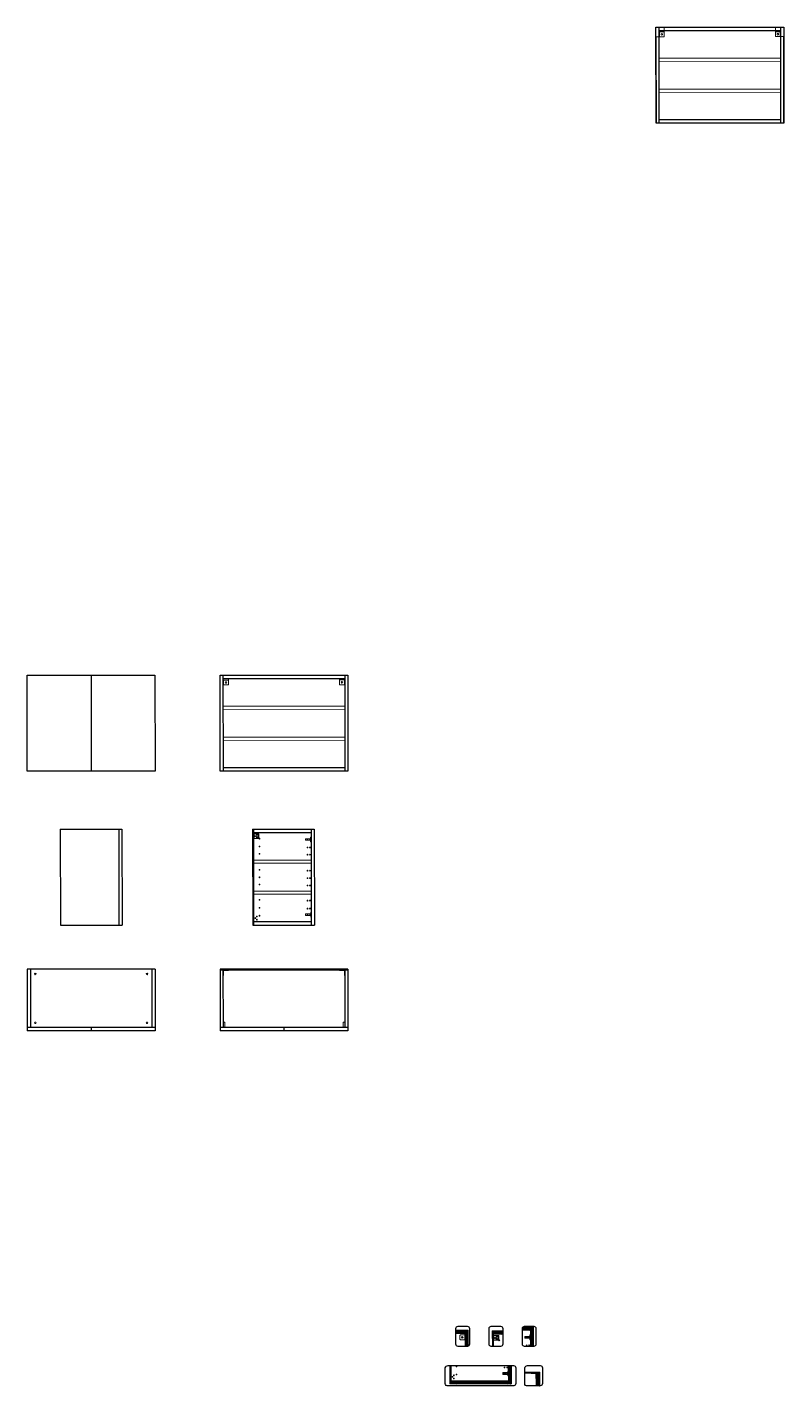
# Model space of a CAD drawing. Header units: millimetres. Extents: x 11097 to 12136, y 28294 to 29144.
# Drawn here: x 11097 to 11570, y 28294 to 29144 of the extents above; entities that cross this region are included whole.
import ezdxf

# ---------------------------------------------------------------- set-up
doc = ezdxf.new("R2010")
doc.units = ezdxf.units.MM
for name, color, linetype in [('Campitura', 11, 'Continuous'), ('Campitura dettagli', 20, 'Continuous'), ('Linee e simboli', 1, 'Continuous')]:
    doc.layers.add(name, color=color, linetype=linetype)
for name, color, linetype, lineweight in [('Giunzioni', 3, 'Continuous', 15), ('Giunzioni dettagli', 116, 'Continuous', 18), ('Mensola', 4, 'Continuous', 20), ('Pannello posteriore', 6, 'Continuous', 20), ('Parti nascoste', 2, 'Continuous', 15), ('Struttura', 7, 'Continuous', 30), ('Struttura in dettagli', 151, 'Continuous', 18)]:
    doc.layers.add(name, color=color, linetype=linetype, lineweight=lineweight)

msp = doc.modelspace()

# ---------------------------------------------------------------- hatches: boundary and pattern name
at = {"layer": 'Campitura dettagli'}
h = msp.add_hatch(dxfattribs=at)
h.set_pattern_fill('ANSI31', color=256, scale=0.1)
h.paths.add_polyline_path([(11394.22, 28326.3), (11394.22, 28328.31), (11387.73, 28328.3), (11387.73, 28326.3), (11387.93, 28326.3), (11387.93, 28328.12), (11388.53, 28328.12), (11388.53, 28326.3)])
h.paths.add_polyline_path([(11391.63, 28327.37, -1), (11392.33, 28327.37, -1)], flags=16)
h.paths.add_polyline_path([(11391.73, 28327.37, -1), (11392.23, 28327.37, -1)], flags=0)
h = msp.add_hatch(dxfattribs=at)
h.set_pattern_fill('ANSI31', color=256, scale=0.1)
h.paths.add_polyline_path([(11399.75, 28306.59), (11397.75, 28306.59), (11397.76, 28295.11), (11399.76, 28295.11)])
h.paths.add_polyline_path([(11361.16, 28297.11), (11361.36, 28297.11), (11361.34, 28306.59), (11361.15, 28306.59)])
h = msp.add_hatch(dxfattribs=at)
h.set_pattern_fill('ANSI31', color=256, scale=0.1)
h.paths.add_polyline_path([(11361.96, 28297.11), (11361.96, 28295.31), (11361.36, 28295.31), (11361.36, 28297.11), (11361.16, 28297.11), (11361.16, 28295.11), (11397.76, 28295.11), (11397.76, 28297.11)])
edge = h.paths.add_edge_path(flags=16)
edge.add_arc((11374.83, 28296.02), 0.35, 0, 360)
edge = h.paths.add_edge_path(flags=0)
edge.add_arc((11374.83, 28296.02), 0.25, 0, 360)
edge = h.paths.add_edge_path(flags=16)
edge.add_arc((11385.93, 28296), 0.35, 0, 360)
edge = h.paths.add_edge_path(flags=0)
edge.add_arc((11385.93, 28296.01), 0.25, 0, 360)
edge = h.paths.add_edge_path(flags=16)
edge.add_arc((11366.41, 28296.02), 0.35, 0, 360)
edge = h.paths.add_edge_path(flags=0)
edge.add_arc((11366.41, 28296.03), 0.25, 0, 360)
edge = h.paths.add_edge_path(flags=16)
edge.add_arc((11394.51, 28296.06), 0.35, 0, 360)
edge = h.paths.add_edge_path(flags=0)
edge.add_arc((11394.51, 28296.07), 0.25, 0, 360)
at = {"layer": 'Giunzioni dettagli'}
h = msp.add_hatch(dxfattribs=at)
h.set_pattern_fill('ANSI31', color=256, scale=0.04)
h.paths.add_polyline_path([(11407.37, 28329.82, 1), (11406.87, 28329.82, 1)])
h = msp.add_hatch(dxfattribs=at)
h.set_pattern_fill('ANSI31', color=256, scale=0.07)
h.paths.add_polyline_path([(11388.43, 28328.02), (11388.03, 28328.02), (11388.04, 28318.6), (11388.44, 28318.6)])
h = msp.add_hatch(dxfattribs=at)
h.set_pattern_fill('ANSI31', color=256, scale=0.04)
h.paths.add_polyline_path([(11392.23, 28327.37, 1), (11391.73, 28327.37, 1)])
h = msp.add_hatch(dxfattribs=at)
h.set_pattern_fill('ANSI31', color=256, scale=0.07, angle=180)
h.set_pattern_definition([(225, (22748.88993, 56623.42815), (0.1571544821, -0.1571544821), [])])
h.paths.add_polyline_path([(11361.86, 28295.41), (11361.46, 28295.41), (11361.45, 28304.83), (11361.85, 28304.83)])
h = msp.add_hatch(dxfattribs=at)
h.set_pattern_fill('ANSI31', color=256, scale=0.04)
h.set_pattern_definition([(45, (-25.56756, -31.34217), (-0.0898025612, 0.0898025612), [])])
h.paths.add_polyline_path([(11366.66, 28296.02, 1), (11366.16, 28296.02, 1)])
h = msp.add_hatch(dxfattribs=at)
h.set_pattern_fill('ANSI31', color=256, scale=0.04)
h.set_pattern_definition([(45, (-17.14472, -31.34749), (-0.0898025612, 0.0898025612), [])])
h.paths.add_polyline_path([(11375.08, 28296.02, 1), (11374.58, 28296.02, 1)])
h = msp.add_hatch(dxfattribs=at)
h.set_pattern_fill('ANSI31', color=256, scale=0.04)
h.set_pattern_definition([(45, (-6.04674, -31.36325), (-0.0898025612, 0.0898025612), [])])
h.paths.add_polyline_path([(11386.18, 28296, 1), (11385.68, 28296, 1)])
h = msp.add_hatch(dxfattribs=at)
h.set_pattern_fill('ANSI31', color=256, scale=0.04)
h.set_pattern_definition([(45, (2.5304, -31.30405), (-0.0898025612, 0.0898025612), [])])
h.paths.add_polyline_path([(11394.76, 28296.06, 1), (11394.26, 28296.06, 1)])
h = msp.add_hatch(dxfattribs=at)
h.set_pattern_fill('ANSI31', color=256, scale=0.07, angle=-89.92363)
h.set_pattern_definition([(315.0763739, (-16926.18655, 39652.52698), (0.1569448595, 0.1573638255), [])])
h.paths.add_polyline_path([(11416.99, 28301.87), (11416.99, 28302.27), (11407.98, 28302.24), (11407.98, 28301.84)])
h = msp.add_hatch(dxfattribs=at)
h.set_pattern_fill('ANSI31', color=256, scale=0.1)
h.set_pattern_definition([(45, (8.58892, -0.10007), (-0.224506403, 0.224506403), [])])
h.paths.add_polyline_path([(11414.98, 28301.09), (11415.17, 28300.97), (11415.19, 28300.97), (11415.18, 28301.77), (11415.18, 28301.76), (11411.98, 28301.76), (11411.98, 28301.58), (11414.98, 28301.57)])
h.paths.add_polyline_path([(11414.99, 28300.6), (11414.99, 28300.22), (11415.17, 28300.1), (11415.19, 28300.1), (11415.19, 28300.72), (11415.17, 28300.72)])
h.paths.add_polyline_path([(11414.99, 28299.72), (11414.99, 28298.57), (11415.19, 28298.57), (11415.19, 28299.85), (11415.17, 28299.85)])

# ---------------------------------------------------------------- linework, layer by layer
for p, q in [((11490.13, 29143.9), (11570.13, 29143.9)), ((11490.21, 29083.9), (11490.13, 29143.9)), ((11490.13, 29141.9), (11490.14, 29141.9)), ((11492.21, 29083.9), (11492.13, 29143.9)), ((11492.14, 29141.9), (11568.14, 29141.9)), ((11568.13, 29143.9), (11568.21, 29083.9)), ((11570.13, 29143.9), (11570.21, 29083.9)), ((11570.21, 29083.9), (11490.21, 29083.9)), ((11568.21, 29085.9), (11492.21, 29085.9)), ((11570.21, 29085.9), (11570.21, 29085.9)), ((11217.3, 28738.45), (11297.3, 28738.45)), ((11217.38, 28678.45), (11217.3, 28738.45)), ((11219.38, 28678.46), (11219.3, 28738.46)), ((11295.3, 28738.45), (11295.38, 28678.45)), ((11297.3, 28738.45), (11297.38, 28678.45)), ((11217.3, 28736.45), (11217.31, 28736.45)), ((11219.31, 28736.45), (11295.31, 28736.45)), ((11297.38, 28678.45), (11217.38, 28678.45)), ((11295.38, 28680.45), (11219.38, 28680.45)), ((11297.38, 28680.45), (11297.38, 28680.45)), ((11237.7, 28640.17), (11237.9, 28640.17)), ((11237.98, 28584.17), (11237.78, 28584.17))]:
    msp.add_line(p, q)
at = {"layer": 'Campitura', "linetype": 'Continuous'}
for p, q in [((11364.92, 28328.62), (11364.95, 28328.65)), ((11416.47, 28293.97), (11417.41, 28294.91)), ((11416.92, 28293.97), (11417.41, 28294.46)), ((11417.36, 28293.97), (11417.41, 28294.01))]:
    msp.add_line(p, q, dxfattribs=at)
at = {"layer": 'Campitura dettagli', "linetype": 'Continuous'}
for p, q in [((11406.55, 28329.85), (11407.46, 28330.75)), ((11406.55, 28329.4), (11406.81, 28329.66)), ((11406.67, 28330.41), (11407.01, 28330.75)), ((11406.76, 28328.71), (11408.81, 28330.75)), ((11407.21, 28328.71), (11409.26, 28330.76)), ((11407.28, 28330.13), (11407.91, 28330.75)), ((11407.47, 28329.87), (11408.36, 28330.75)), ((11407.66, 28328.71), (11409.71, 28330.76)), ((11408.11, 28328.71), (11410.16, 28330.76)), ((11408.56, 28328.71), (11410.61, 28330.76)), ((11409.01, 28328.71), (11411.06, 28330.76)), ((11409.46, 28328.71), (11411.38, 28330.63)), ((11409.91, 28328.71), (11411.38, 28330.18)), ((11410.36, 28328.71), (11411.38, 28329.73)), ((11411.58, 28330.68), (11411.66, 28330.76)), ((11411.58, 28330.23), (11412.11, 28330.76)), ((11411.58, 28329.78), (11412.56, 28330.76)), ((11411.58, 28329.33), (11413.01, 28330.76)), ((11411.58, 28328.88), (11413.45, 28330.76)), ((11411.58, 28328.44), (11413.58, 28330.43)), ((11411.58, 28327.99), (11413.58, 28329.98)), ((11364.92, 28328.17), (11365.4, 28328.65)), ((11364.92, 28327.72), (11365.84, 28328.65)), ((11364.92, 28327.28), (11366.29, 28328.65)), ((11364.92, 28326.83), (11366.74, 28328.65)), ((11365.19, 28326.65), (11367.19, 28328.65)), ((11365.64, 28326.65), (11367.64, 28328.65)), ((11366.09, 28326.65), (11368.09, 28328.65)), ((11366.54, 28326.65), (11368.54, 28328.65)), ((11366.99, 28326.65), (11368.99, 28328.65)), ((11367.44, 28326.65), (11368.43, 28327.64)), ((11367.89, 28326.65), (11368.52, 28327.28)), ((11368.33, 28326.65), (11368.97, 28327.28)), ((11368.77, 28327.99), (11369.44, 28328.65)), ((11368.78, 28326.65), (11369.42, 28327.28)), ((11369.22, 28327.99), (11369.89, 28328.65)), ((11369.23, 28326.65), (11369.87, 28327.28)), ((11369.67, 28327.99), (11370.33, 28328.65)), ((11369.68, 28326.65), (11370.32, 28327.28)), ((11370.12, 28327.99), (11370.44, 28328.31)), ((11370.13, 28326.65), (11370.45, 28326.97)), ((11370.64, 28328.36), (11370.93, 28328.65)), ((11370.65, 28326.12), (11372.64, 28328.12)), ((11370.65, 28325.67), (11372.65, 28327.67)), ((11370.65, 28327.02), (11370.91, 28327.28)), ((11370.65, 28326.57), (11371.36, 28327.28)), ((11370.65, 28325.22), (11372.65, 28327.22)), ((11370.65, 28324.77), (11372.65, 28326.77)), ((11370.65, 28324.33), (11372.65, 28326.32)), ((11370.65, 28323.88), (11372.65, 28325.87)), ((11370.65, 28323.43), (11372.65, 28325.43)), ((11370.65, 28322.98), (11372.65, 28324.98)), ((11370.65, 28322.53), (11372.65, 28324.53)), ((11370.65, 28322.08), (11372.65, 28324.08)), ((11370.65, 28321.63), (11372.65, 28323.63)), ((11370.65, 28321.19), (11372.65, 28323.18)), ((11370.65, 28320.74), (11372.65, 28322.74)), ((11370.66, 28320.29), (11372.65, 28322.29)), ((11370.66, 28319.84), (11372.65, 28321.84)), ((11370.66, 28319.39), (11372.65, 28321.39)), ((11370.72, 28327.99), (11371.38, 28328.65)), ((11371.17, 28327.99), (11371.83, 28328.65)), ((11371.62, 28327.99), (11372.28, 28328.65)), ((11371.62, 28327.55), (11372.64, 28328.56)), ((11406.55, 28328.95), (11407.08, 28329.47)), ((11410.8, 28328.71), (11411.38, 28329.28)), ((11411.25, 28328.71), (11411.38, 28328.83)), ((11411.58, 28327.54), (11413.58, 28329.54)), ((11411.58, 28327.09), (11413.58, 28329.09)), ((11411.58, 28326.64), (11413.58, 28328.64)), ((11411.58, 28326.19), (11413.58, 28328.19)), ((11411.58, 28325.74), (11413.58, 28327.74)), ((11411.58, 28325.3), (11413.58, 28327.29)), ((11411.58, 28324.85), (11413.58, 28326.85)), ((11411.58, 28324.4), (11413.58, 28326.4)), ((11411.58, 28323.95), (11413.58, 28325.95)), ((11411.59, 28323.5), (11413.58, 28325.5)), ((11411.59, 28323.05), (11413.58, 28325.05)), ((11411.59, 28322.61), (11413.58, 28324.6)), ((11411.59, 28322.16), (11413.58, 28324.15)), ((11411.59, 28321.71), (11413.59, 28323.71)), ((11411.59, 28321.26), (11413.59, 28323.26)), ((11411.59, 28320.81), (11413.59, 28322.81)), ((11411.59, 28320.36), (11413.59, 28322.36)), ((11411.59, 28319.92), (11413.59, 28321.91)), ((11411.59, 28319.47), (11413.59, 28321.46)), ((11370.66, 28318.94), (11372.65, 28320.94)), ((11370.76, 28318.6), (11372.65, 28320.49)), ((11371.21, 28318.6), (11372.66, 28320.04)), ((11371.66, 28318.6), (11372.66, 28319.6)), ((11372.11, 28318.6), (11372.66, 28319.15)), ((11372.48, 28318.67), (11372.66, 28318.85)), ((11411.59, 28319.02), (11413.59, 28321.02)), ((11411.62, 28318.6), (11413.59, 28320.57)), ((11412.07, 28318.6), (11413.59, 28320.12)), ((11412.52, 28318.6), (11413.59, 28319.67)), ((11412.97, 28318.6), (11413.59, 28319.22)), ((11415.38, 28301.41), (11415.74, 28301.77)), ((11415.39, 28300.97), (11416.19, 28301.77)), ((11415.39, 28299.17), (11417.41, 28301.2)), ((11415.39, 28298.72), (11417.41, 28300.75)), ((11415.39, 28300.52), (11415.59, 28300.73)), ((11415.39, 28298.28), (11417.41, 28300.3)), ((11415.39, 28299.62), (11415.62, 28299.85)), ((11415.39, 28297.83), (11417.41, 28299.85)), ((11415.39, 28297.38), (11417.41, 28299.4)), ((11415.39, 28296.93), (11417.41, 28298.95)), ((11415.39, 28296.48), (11417.19, 28298.28)), ((11415.39, 28296.03), (11417.41, 28298.05)), ((11415.39, 28295.58), (11417.41, 28297.61)), ((11415.39, 28295.14), (11417.41, 28297.16)), ((11415.39, 28294.69), (11417.41, 28296.71)), ((11415.39, 28294.24), (11417.41, 28296.26)), ((11415.42, 28300.1), (11417.41, 28302.1)), ((11415.44, 28302.37), (11415.65, 28302.57)), ((11415.57, 28293.97), (11417.41, 28295.81)), ((11415.77, 28300.9), (11416.64, 28301.77)), ((11415.77, 28300), (11417.41, 28301.65)), ((11415.89, 28302.37), (11416.09, 28302.57)), ((11416.34, 28302.37), (11416.54, 28302.57)), ((11416.79, 28302.37), (11416.99, 28302.57)), ((11417.09, 28302.22), (11417.41, 28302.54)), ((11417.19, 28298.28), (11417.41, 28298.5)), ((11416.02, 28293.97), (11417.41, 28295.36))]:
    msp.add_line(p, q, dxfattribs=at)
at = {"layer": 'Giunzioni'}
for p, q in [((11492.14, 29140.9), (11492.14, 29137.9)), ((11492.14, 29140.9), (11495.34, 29140.9)), ((11492.14, 29137.9), (11495.35, 29137.9)), ((11492.34, 29137.9), (11492.34, 29140.9)), ((11492.34, 29137.9), (11492.34, 29140.9)), ((11495.35, 29137.9), (11495.34, 29140.9)), ((11568.14, 29141.01), (11564.94, 29141)), ((11564.94, 29138), (11564.94, 29141)), ((11568.14, 29138.01), (11564.94, 29138)), ((11567.95, 29138), (11567.94, 29141.01)), ((11567.95, 29138), (11567.94, 29141.01)), ((11568.14, 29141.01), (11568.14, 29138.01)), ((11570.14, 29141.9), (11570.14, 29141.9)), ((11219.31, 28735.45), (11219.31, 28732.45)), ((11219.31, 28735.45), (11222.51, 28735.45)), ((11219.31, 28732.45), (11222.51, 28732.46)), ((11219.51, 28732.45), (11219.51, 28735.45)), ((11219.51, 28732.45), (11219.51, 28735.45)), ((11222.51, 28732.45), (11222.51, 28735.45)), ((11295.31, 28735.56), (11292.11, 28735.55)), ((11292.11, 28732.55), (11292.11, 28735.55)), ((11295.31, 28732.56), (11292.11, 28732.55)), ((11295.11, 28732.56), (11295.11, 28735.56)), ((11295.12, 28732.56), (11295.11, 28735.56)), ((11295.31, 28735.56), (11295.31, 28732.56)), ((11297.31, 28736.45), (11297.31, 28736.45)), ((11238.41, 28639.28), (11238.41, 28636.28)), ((11238.41, 28639.28), (11241.61, 28639.28)), ((11238.41, 28636.28), (11241.61, 28636.28)), ((11238.61, 28636.28), (11238.6, 28639.28)), ((11238.6, 28636.28), (11238.6, 28639.28)), ((11241.61, 28636.28), (11241.61, 28639.28)), ((11274, 28636.22), (11270.8, 28636.22)), ((11270.8, 28636.22), (11270.8, 28635.22)), ((11274.3, 28637.22), (11274, 28637.22)), ((11274, 28637.22), (11274, 28634.23)), ((11274.3, 28637.22), (11274.3, 28634.23)), ((11274.31, 28637.22), (11274.31, 28637.22)), ((11270.8, 28635.22), (11274, 28635.23)), ((11274.3, 28634.23), (11274, 28634.23)), ((11274.08, 28589.21), (11270.88, 28589.21)), ((11270.88, 28589.21), (11270.88, 28588.21)), ((11270.88, 28588.21), (11274.08, 28588.22)), ((11274.38, 28590.21), (11274.08, 28590.21)), ((11274.08, 28590.21), (11274.08, 28587.22)), ((11274.38, 28587.22), (11274.08, 28587.22)), ((11274.38, 28590.21), (11274.38, 28587.22)), ((11219.3, 28553.91), (11222.5, 28553.91)), ((11219.31, 28550.71), (11219.3, 28553.91)), ((11219.51, 28550.71), (11219.31, 28550.71)), ((11222.5, 28553.71), (11219.5, 28553.71)), ((11219.5, 28553.71), (11219.51, 28550.71)), ((11222.5, 28553.91), (11222.5, 28553.71)), ((11295.3, 28553.91), (11292.1, 28553.91)), ((11292.1, 28553.91), (11292.1, 28553.71)), ((11292.1, 28553.71), (11295.1, 28553.71)), ((11295.1, 28553.71), (11295.1, 28550.71)), ((11295.1, 28550.71), (11295.3, 28550.71)), ((11295.3, 28550.71), (11295.3, 28553.91)), ((11219.35, 28518.31), (11219.36, 28521.51)), ((11219.35, 28518.01), (11219.35, 28518.31)), ((11219.35, 28518.31), (11221.15, 28518.31)), ((11219.36, 28521.51), (11220.36, 28521.51)), ((11220.36, 28521.51), (11220.35, 28518.31)), ((11221.15, 28518.31), (11221.15, 28518.01)), ((11295.35, 28518.31), (11293.55, 28518.31)), ((11293.55, 28518.31), (11293.55, 28518.01)), ((11295.35, 28521.51), (11294.35, 28521.51)), ((11294.35, 28521.51), (11294.35, 28518.31)), ((11295.35, 28518.31), (11295.35, 28521.51)), ((11295.35, 28518.01), (11295.35, 28518.31)), ((11370.45, 28322.75), (11370.45, 28325.75)), ((11388.43, 28325.4), (11388.43, 28322.4)), ((11411.53, 28325.76), (11411.53, 28325.76)), ((11415.19, 28300.97), (11415.18, 28301.86))]:
    msp.add_line(p, q, dxfattribs=at)
for centre, radius in [((11493.84, 29139.4), 0.5), ((11566.44, 29139.5), 0.5), ((11221.01, 28733.95), 0.5), ((11293.61, 28734.06), 0.5), ((11239.33, 28637.78), 0.25), ((11240.2, 28638.78), 0.25), ((11240.2, 28636.78), 0.25), ((11240.2, 28637.78), 0.15), ((11241.03, 28638.78), 0.25), ((11241.03, 28636.78), 0.25), ((11241.03, 28637.78), 0.15), ((11241.95, 28636.27), 0.25), ((11271.95, 28635.73), 0.2), ((11273.57, 28635.73), 0.2), ((11241.95, 28631.27), 0.25), ((11272, 28630.73), 0.25), ((11273.62, 28630.73), 0.25), ((11241.95, 28626.77), 0.25), ((11272, 28626.23), 0.25), ((11273.62, 28626.23), 0.25), ((11241.95, 28616.77), 0.25), ((11241.95, 28612.02), 0.25), ((11272, 28616.23), 0.25), ((11272, 28611.48), 0.25), ((11273.62, 28616.23), 0.25), ((11273.62, 28611.48), 0.25), ((11241.95, 28607.52), 0.25), ((11272, 28606.98), 0.25), ((11273.62, 28606.98), 0.25), ((11241.95, 28598.02), 0.25), ((11241.95, 28593.02), 0.25), ((11272, 28597.48), 0.25), ((11273.62, 28597.48), 0.25), ((11239.4, 28586.56), 0.25), ((11240.27, 28587.57), 0.25), ((11240.27, 28585.57), 0.25), ((11241.95, 28588.02), 0.25), ((11272, 28592.48), 0.25), ((11272.03, 28588.72), 0.2), ((11273.62, 28592.48), 0.25), ((11273.65, 28588.72), 0.2), ((11101.62, 28551.63), 0.5), ((11171.62, 28551.63), 0.5), ((11101.62, 28521.03), 0.5), ((11171.62, 28521.03), 0.5)]:
    msp.add_circle(centre, radius, dxfattribs=at)
at = {"layer": 'Giunzioni dettagli'}
for p, q in [((11367.45, 28323.04), (11367.45, 28325.44)), ((11370.65, 28325.75), (11367.75, 28325.74)), ((11370.65, 28322.75), (11367.75, 28322.75)), ((11368.53, 28327.49), (11368.53, 28327.79)), ((11368.63, 28327.89), (11371.42, 28327.89)), ((11368.63, 28327.89), (11368.63, 28327.38)), ((11368.63, 28327.79), (11371.42, 28327.79)), ((11368.63, 28327.69), (11371.42, 28327.69)), ((11368.63, 28327.59), (11371.42, 28327.59)), ((11368.63, 28327.49), (11371.42, 28327.49)), ((11368.63, 28327.38), (11371.42, 28327.38)), ((11368.92, 28324.29), (11368.67, 28324.29)), ((11368.67, 28324.29), (11368.67, 28324.21)), ((11368.92, 28324.21), (11368.67, 28324.21)), ((11368.92, 28324.29), (11368.92, 28324.53)), ((11368.92, 28324.53), (11368.99, 28324.53)), ((11368.92, 28324.21), (11368.92, 28323.96)), ((11368.99, 28323.96), (11368.92, 28323.96)), ((11368.99, 28324.29), (11368.99, 28324.53)), ((11368.99, 28324.29), (11369.24, 28324.29)), ((11368.99, 28324.21), (11368.99, 28323.96)), ((11368.99, 28324.21), (11369.24, 28324.21)), ((11369.24, 28324.21), (11369.24, 28324.29)), ((11370.46, 28322.75), (11370.45, 28325.75)), ((11371.42, 28327.89), (11371.42, 28327.38)), ((11371.52, 28327.49), (11371.52, 28327.79)), ((11388.03, 28328.02), (11388.04, 28318.6)), ((11388.03, 28328.02), (11388.43, 28328.02)), ((11388.43, 28328.02), (11388.44, 28318.6)), ((11388.53, 28325.4), (11391.43, 28325.41)), ((11388.53, 28322.4), (11391.44, 28322.41)), ((11388.73, 28322.4), (11388.73, 28325.4)), ((11388.73, 28322.4), (11388.73, 28325.4)), ((11389.45, 28323.92), (11389.32, 28323.92)), ((11389.32, 28323.92), (11389.32, 28323.88)), ((11389.45, 28323.88), (11389.32, 28323.88)), ((11389.45, 28323.92), (11389.45, 28324.05)), ((11389.45, 28324.05), (11389.49, 28324.05)), ((11389.45, 28323.88), (11389.45, 28323.75)), ((11389.49, 28323.75), (11389.45, 28323.75)), ((11389.49, 28323.92), (11389.49, 28324.05)), ((11389.49, 28323.92), (11389.62, 28323.92)), ((11389.49, 28323.88), (11389.49, 28323.75)), ((11389.49, 28323.88), (11389.62, 28323.88)), ((11389.62, 28323.88), (11389.62, 28323.92)), ((11390.22, 28322.92), (11390.09, 28322.92)), ((11390.09, 28322.92), (11390.09, 28322.88)), ((11390.22, 28322.88), (11390.09, 28322.88)), ((11390.32, 28324.92), (11390.19, 28324.92)), ((11390.19, 28324.92), (11390.19, 28324.88)), ((11390.32, 28324.88), (11390.19, 28324.88)), ((11390.22, 28322.92), (11390.22, 28323.05)), ((11390.22, 28323.05), (11390.26, 28323.05)), ((11390.22, 28322.88), (11390.22, 28322.75)), ((11390.26, 28322.75), (11390.22, 28322.75)), ((11390.26, 28322.92), (11390.26, 28323.05)), ((11390.26, 28322.92), (11390.39, 28322.92)), ((11390.26, 28322.88), (11390.26, 28322.75)), ((11390.26, 28322.88), (11390.39, 28322.88)), ((11390.32, 28324.92), (11390.32, 28325.05)), ((11390.32, 28325.05), (11390.36, 28325.05)), ((11390.32, 28324.88), (11390.32, 28324.75)), ((11390.36, 28324.75), (11390.32, 28324.75)), ((11390.36, 28324.92), (11390.36, 28325.05)), ((11390.36, 28324.92), (11390.49, 28324.92)), ((11390.36, 28324.88), (11390.36, 28324.75)), ((11390.36, 28324.88), (11390.49, 28324.88)), ((11390.39, 28322.88), (11390.39, 28322.92)), ((11390.49, 28324.88), (11390.49, 28324.92)), ((11391.74, 28322.71), (11391.73, 28325.11)), ((11408.03, 28323.7), (11408.03, 28324.82)), ((11408.03, 28324.82), (11411.23, 28324.82)), ((11411.23, 28324.62), (11408.03, 28324.62)), ((11411.23, 28323.9), (11408.03, 28323.9)), ((11411.23, 28323.7), (11408.03, 28323.7)), ((11408.41, 28324.27), (11408.31, 28324.27)), ((11408.31, 28324.27), (11408.31, 28324.24)), ((11408.41, 28324.24), (11408.31, 28324.24)), ((11408.41, 28324.27), (11408.41, 28324.38)), ((11408.41, 28324.38), (11408.44, 28324.38)), ((11408.41, 28324.24), (11408.41, 28324.14)), ((11408.44, 28324.14), (11408.41, 28324.14)), ((11408.44, 28324.27), (11408.44, 28324.38)), ((11408.44, 28324.27), (11408.55, 28324.27)), ((11408.44, 28324.24), (11408.55, 28324.24)), ((11408.44, 28324.24), (11408.44, 28324.14)), ((11408.55, 28324.27), (11408.55, 28324.24)), ((11409.37, 28324.52), (11409.88, 28324.52)), ((11409.37, 28324.52), (11409.37, 28324)), ((11409.88, 28324), (11409.37, 28324)), ((11409.88, 28324.52), (11409.88, 28324)), ((11410.81, 28324.28), (11410.63, 28324.28)), ((11410.81, 28324.24), (11410.63, 28324.24)), ((11410.81, 28324.28), (11410.81, 28324.46)), ((11410.81, 28324.06), (11410.81, 28324.24)), ((11410.85, 28324.28), (11410.85, 28324.46)), ((11411.02, 28324.28), (11410.85, 28324.28)), ((11411.02, 28324.24), (11410.85, 28324.24)), ((11410.85, 28324.06), (11410.85, 28324.24)), ((11411.58, 28325.76), (11411.23, 28325.76)), ((11411.23, 28325.76), (11411.23, 28322.77)), ((11411.59, 28322.77), (11411.23, 28322.77)), ((11361.46, 28295.41), (11361.45, 28306.59)), ((11361.86, 28295.41), (11361.85, 28306.59)), ((11394.26, 28301.09), (11394.26, 28302.21)), ((11394.26, 28302.21), (11397.46, 28302.21)), ((11397.46, 28302.01), (11394.26, 28302.01)), ((11397.46, 28301.29), (11394.26, 28301.29)), ((11397.46, 28301.09), (11394.26, 28301.09)), ((11394.64, 28301.67), (11394.54, 28301.67)), ((11394.54, 28301.67), (11394.54, 28301.64)), ((11394.64, 28301.64), (11394.54, 28301.64)), ((11394.64, 28301.67), (11394.64, 28301.77)), ((11394.64, 28301.77), (11394.68, 28301.77)), ((11394.64, 28301.64), (11394.64, 28301.53)), ((11394.68, 28301.53), (11394.64, 28301.53)), ((11394.68, 28301.67), (11394.68, 28301.77)), ((11394.68, 28301.67), (11394.78, 28301.67)), ((11394.68, 28301.64), (11394.78, 28301.64)), ((11394.68, 28301.64), (11394.68, 28301.53)), ((11394.78, 28301.67), (11394.78, 28301.64)), ((11395.6, 28301.91), (11396.12, 28301.91)), ((11395.6, 28301.91), (11395.6, 28301.39)), ((11396.12, 28301.39), (11395.6, 28301.39)), ((11396.12, 28301.91), (11396.12, 28301.39)), ((11397.04, 28301.67), (11396.86, 28301.67)), ((11397.04, 28301.63), (11396.86, 28301.63)), ((11397.04, 28301.67), (11397.04, 28301.85)), ((11397.04, 28301.45), (11397.04, 28301.63)), ((11397.08, 28301.67), (11397.08, 28301.85)), ((11397.26, 28301.67), (11397.08, 28301.67)), ((11397.26, 28301.63), (11397.08, 28301.63)), ((11397.08, 28301.45), (11397.08, 28301.63)), ((11397.75, 28303.15), (11397.46, 28303.15)), ((11397.46, 28303.15), (11397.46, 28300.16)), ((11397.76, 28300.16), (11397.46, 28300.16)), ((11416.99, 28302.27), (11407.98, 28302.25)), ((11416.99, 28301.87), (11407.98, 28301.85)), ((11411.98, 28301.76), (11411.98, 28301.58)), ((11411.98, 28301.58), (11414.98, 28301.57)), ((11414.93, 28300.62), (11414.93, 28301.07)), ((11414.93, 28299.75), (11414.93, 28300.2)), ((11414.98, 28301.57), (11414.99, 28298.57)), ((11414.98, 28300.6), (11414.98, 28301.1)), ((11414.98, 28301.09), (11415.17, 28300.97)), ((11415.17, 28300.72), (11414.98, 28300.6)), ((11414.99, 28299.72), (11414.99, 28300.22)), ((11414.99, 28300.22), (11415.17, 28300.1)), ((11415.17, 28299.85), (11414.99, 28299.72)), ((11414.99, 28298.57), (11415.19, 28298.57)), ((11415.17, 28300.97), (11415.17, 28300.72)), ((11415.17, 28300.97), (11415.74, 28300.97)), ((11415.17, 28300.72), (11415.74, 28300.72)), ((11415.17, 28300.1), (11415.17, 28299.85)), ((11415.17, 28300.1), (11415.74, 28300.1)), ((11415.17, 28299.85), (11415.74, 28299.85)), ((11415.19, 28300.72), (11415.19, 28300.1)), ((11415.19, 28298.67), (11415.19, 28299.85)), ((11415.19, 28299.85), (11415.19, 28298.55)), ((11415.19, 28299.85), (11415.19, 28298.55)), ((11415.28, 28300.71), (11415.3, 28300.98)), ((11415.28, 28299.83), (11415.3, 28300.11)), ((11415.36, 28300.71), (11415.38, 28300.98)), ((11415.36, 28299.83), (11415.38, 28300.11)), ((11415.44, 28300.71), (11415.46, 28300.98)), ((11415.44, 28299.83), (11415.46, 28300.11)), ((11415.52, 28300.71), (11415.54, 28300.98)), ((11415.52, 28299.83), (11415.54, 28300.11)), ((11415.6, 28300.71), (11415.62, 28300.98)), ((11415.6, 28299.83), (11415.62, 28300.11)), ((11415.68, 28300.71), (11415.7, 28300.98)), ((11415.68, 28299.83), (11415.7, 28300.11)), ((11416.99, 28302.27), (11416.99, 28301.87)), ((11361.46, 28295.41), (11361.86, 28295.41))]:
    msp.add_line(p, q, dxfattribs=at)
for centre, radius in [((11407.12, 28329.82), 0.25), ((11368.95, 28324.25), 0.504), ((11368.95, 28324.25), 0.457), ((11389.47, 28323.9), 0.266), ((11389.47, 28323.9), 0.244), ((11390.24, 28322.9), 0.266), ((11390.24, 28322.9), 0.244), ((11390.34, 28324.9), 0.266), ((11390.34, 28324.9), 0.244), ((11390.33, 28323.9), 0.15), ((11391.05, 28322.9), 0.25), ((11391.15, 28324.9), 0.25), ((11391.15, 28323.9), 0.15), ((11391.98, 28327.37), 0.25), ((11392.08, 28322.39), 0.25), ((11408.43, 28324.26), 0.213), ((11408.43, 28324.26), 0.196), ((11409.63, 28324.26), 0.213), ((11410.83, 28324.26), 0.2), ((11409.22, 28319.27), 0.25), ((11410.85, 28319.26), 0.25), ((11365.33, 28305.96), 0.25), ((11395.38, 28305.42), 0.25), ((11397, 28305.42), 0.25), ((11362.78, 28299.5), 0.25), ((11363.65, 28300.51), 0.25), ((11363.65, 28298.51), 0.25), ((11365.33, 28300.96), 0.25), ((11366.41, 28296.03), 0.25), ((11374.83, 28296.02), 0.25), ((11385.93, 28296.01), 0.25), ((11394.51, 28296.07), 0.25), ((11394.66, 28301.65), 0.213), ((11394.66, 28301.65), 0.196), ((11395.86, 28301.65), 0.213), ((11397.06, 28301.65), 0.2)]:
    msp.add_circle(centre, radius, dxfattribs=at)
for centre, radius, start, end in [((11408.81, 28324.26), 0.36, 269.49047, 90.50953), ((11410.83, 28324.26), 0.16, 97.18076, 172.81924), ((11410.83, 28324.26), 0.16, 187.18076, 262.81924), ((11410.83, 28324.26), 0.16, 7.18076, 82.81924), ((11410.83, 28324.26), 0.16, 277.18076, 352.81924), ((11395.05, 28301.65), 0.36, 269.49047, 90.50953), ((11397.06, 28301.65), 0.16, 97.18076, 172.81924), ((11397.06, 28301.65), 0.16, 187.18076, 262.81924), ((11397.06, 28301.65), 0.16, 7.18076, 82.81924), ((11397.06, 28301.65), 0.16, 277.18076, 352.81924), ((11414.98, 28301.04), 0.05, 80.05157, 148.72797), ((11414.98, 28300.65), 0.05, 211.27203, 279.94843), ((11414.98, 28300.17), 0.05, 80.05157, 148.72797), ((11414.98, 28299.77), 0.05, 211.27203, 279.94843), ((11415.48, 28300.85), 0.287, 334.37217, 25.62783), ((11415.48, 28299.97), 0.287, 334.37217, 25.62783)]:
    msp.add_arc(centre, radius, start, end, dxfattribs=at)
for points in [[(11367.75, 28325.74), (11367.61, 28325.74), (11367.45, 28325.59), (11367.45, 28325.44)], [(11367.75, 28322.75), (11367.61, 28322.73), (11367.45, 28322.9), (11367.45, 28323.04)], [(11368.63, 28327.89), (11368.58, 28327.89), (11368.53, 28327.83), (11368.53, 28327.79)], [(11368.53, 28327.49), (11368.53, 28327.44), (11368.58, 28327.38), (11368.63, 28327.38)], [(11371.42, 28327.89), (11371.47, 28327.89), (11371.52, 28327.83), (11371.52, 28327.79)], [(11371.42, 28327.38), (11371.47, 28327.38), (11371.52, 28327.44), (11371.52, 28327.49)], [(11391.43, 28325.41), (11391.57, 28325.41), (11391.73, 28325.25), (11391.73, 28325.11)], [(11391.74, 28322.71), (11391.74, 28322.56), (11391.58, 28322.41), (11391.44, 28322.41)]]:
    msp.add_open_spline(points, degree=3, dxfattribs=at)
at = {"layer": 'Linee e simboli', "ltscale": 0.003}
for points in [[(11366.28, 28331.22), (11372.03, 28331.22, -0.414214), (11373.4, 28329.86), (11373.4, 28319.96, -0.414214), (11372.03, 28318.6), (11366.28, 28318.6, -0.414214), (11364.92, 28319.96), (11364.92, 28329.86, -0.414214)], [(11387.1, 28331.22), (11392.85, 28331.22, -0.414214), (11394.22, 28329.86), (11394.22, 28319.96, -0.414214), (11392.85, 28318.6), (11387.1, 28318.6, -0.414214), (11385.74, 28319.96), (11385.74, 28329.86, -0.414214)], [(11407.92, 28331.22), (11413.67, 28331.22, -0.414214), (11415.03, 28329.86), (11415.03, 28319.96, -0.414214), (11413.67, 28318.6), (11407.92, 28318.6, -0.414214), (11406.55, 28319.96), (11406.55, 28329.86, -0.414214)], [(11360.01, 28306.59), (11401.01, 28306.59, -0.461648), (11402.38, 28305.23), (11402.38, 28295.33, -0.422955), (11401.12, 28293.97), (11360.01, 28293.97, -0.483204), (11358.29, 28295.33), (11358.29, 28305.23, -0.347264)], [(11409.7, 28306.59), (11417.7, 28306.59, -0.414214), (11419.07, 28305.23), (11419.07, 28295.33, -0.414214), (11417.7, 28293.97), (11409.7, 28293.97, -0.483204), (11407.98, 28295.33), (11407.98, 28305.23, -0.347264)]]:
    msp.add_lwpolyline(points, format="xyb", close=True, dxfattribs=at)
at = {"layer": 'Mensola'}
for p, q in [((11568.16, 29124.6), (11492.16, 29124.5)), ((11492.16, 29124.5), (11492.16, 29122.5)), ((11492.16, 29122.5), (11568.16, 29122.6)), ((11568.16, 29122.6), (11568.16, 29124.6)), ((11568.19, 29105.2), (11492.21, 29105.1)), ((11492.21, 29103.1), (11492.21, 29105.1)), ((11492.21, 29103.1), (11568.19, 29103.2)), ((11568.19, 29103.2), (11568.19, 29105.2)), ((11295.33, 28719.15), (11219.33, 28719.05)), ((11219.33, 28719.05), (11219.33, 28717.05)), ((11219.33, 28717.05), (11295.33, 28717.15)), ((11295.33, 28717.15), (11295.33, 28719.15)), ((11295.35, 28699.75), (11219.38, 28699.65)), ((11219.38, 28697.65), (11219.38, 28699.65)), ((11219.38, 28697.65), (11295.36, 28697.75)), ((11295.36, 28697.75), (11295.35, 28699.75)), ((11274.33, 28622.87), (11238.43, 28622.82)), ((11238.43, 28620.82), (11238.43, 28622.82)), ((11238.43, 28620.82), (11274.33, 28620.87)), ((11274.33, 28620.87), (11274.33, 28622.87)), ((11274.35, 28603.47), (11238.45, 28603.42)), ((11238.46, 28601.42), (11238.45, 28603.42)), ((11274.36, 28601.47), (11274.35, 28603.47)), ((11238.46, 28601.42), (11274.36, 28601.47)), ((11219.35, 28518.01), (11219.3, 28553.91)), ((11219.3, 28553.91), (11295.3, 28553.91)), ((11295.3, 28553.91), (11295.35, 28518.01)), ((11295.35, 28518.01), (11219.35, 28518.01))]:
    msp.add_line(p, q, dxfattribs=at)
at = {"layer": 'Pannello posteriore'}
for p, q in [((11495.35, 29137.9), (11492.14, 29137.9)), ((11495.35, 29141.9), (11495.35, 29137.9)), ((11564.95, 29138), (11564.94, 29141.9)), ((11564.95, 29138), (11568.14, 29138.01)), ((11222.52, 28732.46), (11219.31, 28732.45)), ((11222.52, 28736.45), (11222.52, 28732.46)), ((11292.11, 28732.55), (11292.11, 28736.45)), ((11292.11, 28732.55), (11295.31, 28732.56)), ((11237.9, 28641.97), (11237.98, 28582.37)), ((11237.9, 28641.97), (11238.4, 28641.97)), ((11238.4, 28641.97), (11238.48, 28582.37)), ((11237.98, 28582.37), (11238.48, 28582.37)), ((11297.18, 28554.41), (11217.58, 28554.41)), ((11217.58, 28554.41), (11217.58, 28553.91)), ((11297.18, 28553.91), (11217.58, 28553.91)), ((11297.18, 28554.41), (11297.18, 28553.91))]:
    msp.add_line(p, q, dxfattribs=at)
at = {"layer": 'Parti nascoste'}
for p, q in [((11490.41, 29084.1), (11490.34, 29137.9)), ((11492.14, 29137.9), (11490.34, 29137.9)), ((11564.94, 29143.7), (11495.34, 29143.7)), ((11495.34, 29143.7), (11495.35, 29141.9)), ((11564.94, 29141.9), (11564.94, 29143.7)), ((11569.94, 29138.01), (11568.14, 29138)), ((11569.94, 29138.01), (11570.01, 29084.1)), ((11570.01, 29084.1), (11490.41, 29084.1))]:
    msp.add_line(p, q, dxfattribs=at)
at = {"layer": 'Struttura'}
for p, q in [((11096.54, 28738.47), (11176.54, 28738.47)), ((11096.62, 28678.47), (11096.54, 28738.47)), ((11136.54, 28738.47), (11136.54, 28678.47)), ((11176.54, 28738.47), (11176.62, 28678.47)), ((11176.62, 28678.47), (11096.62, 28678.47)), ((11117.25, 28642.19), (11155.85, 28642.19)), ((11117.25, 28642.14), (11117.33, 28582.14)), ((11153.85, 28642.19), (11153.93, 28582.19)), ((11155.85, 28642.19), (11155.93, 28582.19)), ((11237.7, 28642.17), (11276.3, 28642.22)), ((11237.7, 28642.17), (11237.78, 28582.17)), ((11238.4, 28640.17), (11274.3, 28640.17)), ((11274.3, 28642.22), (11274.38, 28582.22)), ((11276.3, 28642.22), (11276.38, 28582.22)), ((11276.38, 28603.47), (11276.35, 28603.47)), ((11276.36, 28601.47), (11276.38, 28601.47)), ((11117.33, 28582.14), (11155.93, 28582.14)), ((11237.78, 28582.17), (11276.38, 28582.17)), ((11274.38, 28584.17), (11238.48, 28584.17)), ((11176.62, 28554.63), (11096.62, 28554.63)), ((11096.62, 28554.63), (11096.62, 28516.03)), ((11098.62, 28554.63), (11098.62, 28518.03)), ((11174.62, 28554.63), (11174.62, 28518.03)), ((11176.62, 28554.63), (11176.62, 28516.03)), ((11297.38, 28554.61), (11217.38, 28554.61)), ((11217.38, 28554.61), (11217.38, 28516.01)), ((11219.3, 28554.41), (11219.3, 28554.61)), ((11219.35, 28518.01), (11219.3, 28553.91)), ((11295.3, 28554.61), (11295.3, 28554.41)), ((11295.3, 28553.91), (11295.35, 28518.01)), ((11297.38, 28554.61), (11297.38, 28516.01)), ((11176.62, 28518.03), (11096.62, 28518.03)), ((11136.54, 28518.03), (11136.54, 28516.03)), ((11297.38, 28518.01), (11217.38, 28518.01)), ((11257.38, 28516.01), (11257.38, 28518.01)), ((11176.62, 28516.03), (11096.62, 28516.03)), ((11297.38, 28516.01), (11217.38, 28516.01)), ((11415.18, 28301.86), (11415.19, 28300.97))]:
    msp.add_line(p, q, dxfattribs=at)
at = {"layer": 'Struttura in dettagli'}
for p, q in [((11406.89, 28330.75), (11411.38, 28330.76)), ((11411.38, 28328.71), (11411.38, 28330.76)), ((11411.58, 28330.76), (11411.59, 28318.6)), ((11411.58, 28330.76), (11413.58, 28330.76)), ((11413.58, 28330.76), (11413.59, 28318.6)), ((11364.92, 28328.65), (11370.44, 28328.65)), ((11364.92, 28326.65), (11370.45, 28326.65)), ((11370.44, 28327.99), (11368.43, 28327.99)), ((11368.43, 28327.99), (11368.43, 28327.28)), ((11370.45, 28327.28), (11368.43, 28327.28)), ((11370.44, 28328.65), (11370.44, 28327.89)), ((11370.44, 28327.38), (11370.45, 28326.65)), ((11370.64, 28327.89), (11370.64, 28328.65)), ((11370.64, 28328.65), (11372.64, 28328.65)), ((11370.64, 28327.99), (11371.45, 28327.99)), ((11370.64, 28327.99), (11371.62, 28327.99)), ((11370.65, 28327.38), (11370.66, 28318.6)), ((11370.65, 28326.65), (11370.65, 28327.38)), ((11371.62, 28327.28), (11370.65, 28327.28)), ((11371.62, 28327.99), (11371.62, 28327.28)), ((11372.64, 28328.65), (11372.66, 28318.75)), ((11387.73, 28328.3), (11394.22, 28328.31)), ((11387.73, 28328.3), (11387.74, 28318.6)), ((11387.73, 28326.3), (11388.03, 28326.3)), ((11387.93, 28328.12), (11387.94, 28318.6)), ((11387.93, 28328.12), (11388.53, 28328.12)), ((11388.43, 28326.3), (11394.22, 28326.3)), ((11388.53, 28328.12), (11388.54, 28318.6)), ((11406.55, 28328.71), (11411.38, 28328.71)), ((11361.15, 28306.59), (11361.16, 28295.11)), ((11361.36, 28295.31), (11361.35, 28306.59)), ((11361.96, 28295.31), (11361.96, 28306.59)), ((11397.75, 28306.59), (11397.76, 28295.11)), ((11399.75, 28306.59), (11399.76, 28295.11)), ((11361.36, 28297.11), (11361.16, 28297.11)), ((11397.76, 28297.11), (11361.86, 28297.11)), ((11415.18, 28302.57), (11407.98, 28302.57)), ((11415.18, 28302.36), (11407.98, 28302.36)), ((11415.18, 28301.76), (11407.98, 28301.76)), ((11415.18, 28302.57), (11415.18, 28302.26)), ((11415.18, 28301.86), (11415.19, 28300.97)), ((11415.19, 28300.72), (11415.19, 28300.1)), ((11415.19, 28299.85), (11415.19, 28293.97)), ((11415.19, 28298.55), (11415.19, 28293.97)), ((11417.41, 28302.57), (11415.38, 28302.57)), ((11415.38, 28302.57), (11415.38, 28302.26)), ((11417.08, 28302.37), (11415.38, 28302.36)), ((11415.38, 28301.86), (11415.39, 28300.97)), ((11417.09, 28301.77), (11415.38, 28301.76)), ((11415.39, 28300.72), (11415.39, 28300.1)), ((11415.39, 28299.85), (11415.39, 28298.56)), ((11415.39, 28298.56), (11415.39, 28293.97)), ((11417.08, 28302.37), (11417.09, 28301.77)), ((11417.41, 28302.57), (11417.41, 28293.97)), ((11361.16, 28295.11), (11399.76, 28295.11)), ((11361.36, 28295.31), (11361.96, 28295.31))]:
    msp.add_line(p, q, dxfattribs=at)
for centre in [(11407.12, 28329.82), (11391.98, 28327.37), (11366.41, 28296.02), (11374.83, 28296.02), (11385.93, 28296), (11394.51, 28296.06)]:
    msp.add_circle(centre, 0.35, dxfattribs=at)

doc.saveas('drawing.dxf')
